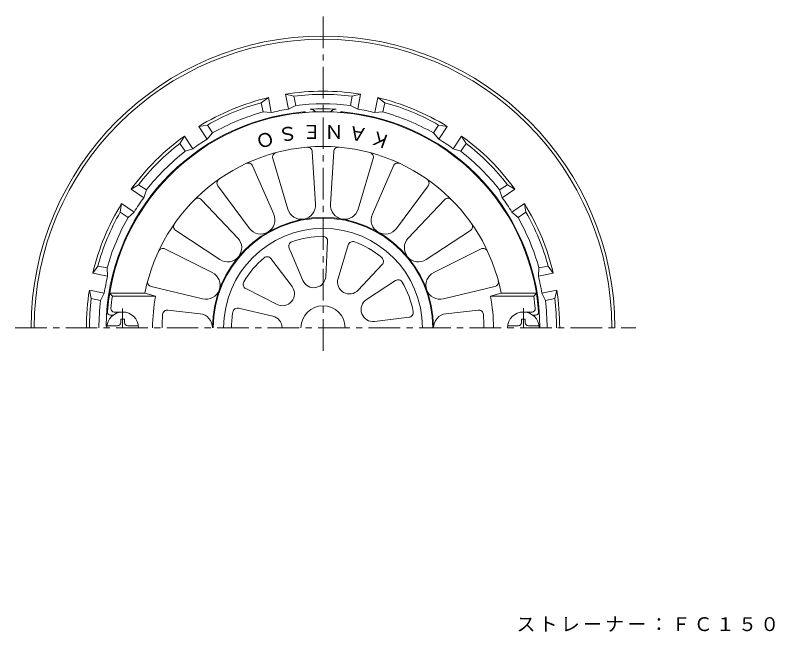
# Model space of a CAD drawing. Units: millimetres, scale not verified. Extents: x -195 to 146, y -235 to 261.
# Drawn here: x -119.7 to 121, y 65.6 to 261.1 of the extents above; entities that cross this region are included whole.
import ezdxf
from ezdxf.enums import TextEntityAlignment as Align

# ---------------------------------------------------------------- set-up
doc = ezdxf.new("R2010")
doc.units = ezdxf.units.MM
doc.header["$LTSCALE"] = 2
doc.linetypes.add('CHAIN1', pattern=[8, 5, -1, 1, -1])
for name, color, linetype, lineweight in [('0-0', 3, 'Continuous', 9), ('0-2', 6, 'Continuous', 5), ('0-5', 7, 'Continuous', 9), ('0-A', 4, 'Continuous', 9)]:
    doc.layers.add(name, color=color, linetype=linetype, lineweight=lineweight)
doc.styles.add('ＭＳ ゴシック', font='')
doc.styles.get('ＭＳ ゴシック').set_extended_font_data('MS Gothic')

msp = doc.modelspace()

# ---------------------------------------------------------------- linework, layer by layer
at = {"layer": '0-0', "linetype": 'CHAIN1'}
for p, q in [((-22.199, 154.69), (-22.199, 261.107)), ((-119.745, 161.993), (76.878, 161.993))]:
    msp.add_line(p, q, dxfattribs=at)
at = {"layer": '0-0'}
for p, q in [((-31.45, 235.413), (-34.124, 236.039)), ((-12.948, 235.413), (-10.274, 236.039)), ((-11.213, 231.318), (-10.274, 236.039)), ((-41.749, 233.364), (-39.518, 234.966)), ((-38.579, 230.245), (-39.518, 234.966)), ((-30.864, 232.463), (-31.45, 235.413)), ((-13.535, 232.463), (-12.948, 235.413)), ((-2.65, 233.364), (-4.88, 234.966)), ((-41.162, 230.414), (-41.749, 233.364)), ((-13.535, 232.463), (-11.213, 231.318)), ((-3.237, 230.414), (-2.65, 233.364)), ((-41.162, 230.414), (-38.579, 230.245)), ((-58.843, 226.284), (-61.552, 225.839)), ((-57.171, 223.783), (-58.843, 226.284)), ((12.773, 223.783), (14.444, 226.284)), ((14.444, 226.284), (17.154, 225.839)), ((14.48, 221.837), (17.154, 225.839)), ((-67.573, 220.45), (-66.126, 222.784)), ((-63.451, 218.781), (-66.126, 222.784)), ((12.773, 223.783), (14.48, 221.837)), ((23.175, 220.45), (21.727, 222.784)), ((-65.902, 217.949), (-67.573, 220.45)), ((21.503, 217.949), (23.175, 220.45)), ((-65.902, 217.949), (-63.451, 218.781)), ((-80.656, 207.367), (-82.99, 205.92)), ((-78.155, 205.696), (-80.656, 207.367)), ((33.757, 205.696), (36.258, 207.367)), ((36.258, 207.367), (38.591, 205.92)), ((33.757, 205.696), (34.589, 203.245)), ((34.589, 203.245), (38.591, 205.92)), ((-86.49, 198.637), (-86.045, 201.347)), ((-82.043, 198.672), (-86.045, 201.347)), ((42.091, 198.637), (41.647, 201.347)), ((-83.989, 196.966), (-86.49, 198.637)), ((-83.989, 196.966), (-82.043, 198.672)), ((39.59, 196.966), (42.091, 198.637)), ((-93.57, 181.543), (-95.172, 179.312)), ((-90.62, 180.956), (-93.57, 181.543)), ((46.222, 180.956), (46.053, 178.373)), ((46.222, 180.956), (49.172, 181.543)), ((49.172, 181.543), (50.774, 179.312)), ((46.053, 178.373), (50.774, 179.312)), ((-95.619, 171.245), (-96.245, 173.918)), ((-91.524, 172.979), (-96.245, 173.918)), ((-92.669, 170.658), (-95.619, 171.245)), ((-92.669, 170.658), (-91.524, 172.979))]:
    msp.add_line(p, q, dxfattribs=at)
for points in [[(-30.864, 232.463), (-33.185, 231.318), (-34.124, 236.039)], [(-3.237, 230.414), (-5.819, 230.245), (-4.88, 234.966)], [(-57.171, 223.783), (-58.878, 221.837), (-61.552, 225.839)], [(21.503, 217.949), (19.053, 218.781), (21.727, 222.784)], [(-78.155, 205.696), (-78.987, 203.245), (-82.99, 205.92)], [(39.59, 196.966), (37.644, 198.672), (41.647, 201.347)], [(-90.62, 180.956), (-90.451, 178.373), (-95.172, 179.312)], [(48.27, 170.658), (47.125, 172.979), (51.847, 173.918)], [(48.27, 170.658), (51.22, 171.245), (51.847, 173.918)]]:
    msp.add_lwpolyline(points, dxfattribs=at)
for centre, radius, start, end in [((-22.199, 161.993), 92.5, 0.00015, 180), ((-22.199, 161.993), 91.5, 0.00015, 180), ((-22.199, 161.993), 75, 80.8513, 99.14867), ((-22.199, 161.993), 74, 82.8183, 97.18169), ((-22.199, 161.993), 75, 103.3513, 121.64867), ((-22.199, 161.993), 75, 58.3513, 76.64867), ((-22.199, 161.993), 74, 105.3183, 119.68169), ((-22.199, 161.993), 70.19, 99.00459, 101.24998), ((-22.199, 161.993), 71, 82.99051, 97.00945), ((-22.199, 161.993), 69.404, 86.59785, 93.40215), ((-26.199, 229.278), 2, 35.92958, 93.4021), ((-18.199, 229.278), 2, 86.5979, 144.07042), ((-22.199, 161.993), 70.19, 78.75, 80.99538), ((-22.199, 161.993), 74, 60.3183, 74.68169), ((-22.199, 161.993), 68.728, 95.15883, 179.58829), ((-22.199, 161.993), 71, 105.49051, 119.50945), ((-22.199, 161.993), 70.19, 101.25, 103.49538), ((-28.199, 228.452), 2, 67.10454, 95.15898), ((-16.199, 228.452), 2, 84.84102, 112.89177), ((-22.199, 161.993), 68.728, 0, 84.84117), ((-22.199, 161.993), 70.19, 76.50459, 78.74998), ((-22.199, 161.993), 71, 60.49051, 74.50945), ((-22.199, 161.993), 75, 125.8513, 144.14867), ((-22.199, 161.993), 70.19, 121.50459, 123.74998), ((-22.199, 161.993), 70.19, 56.25, 58.49538), ((-22.199, 161.993), 75, 35.8513, 54.14867), ((-22.199, 161.993), 74, 127.8183, 142.18169), ((-22.199, 161.993), 70.19, 123.75, 125.99538), ((-22.199, 161.993), 70.19, 54.00459, 56.24998), ((-22.199, 161.993), 74, 37.8183, 52.18169), ((-22.199, 161.993), 71, 127.99051, 142.00945), ((-22.199, 161.993), 71, 37.99051, 52.00945), ((-22.199, 161.993), 70.19, 144.00459, 146.24998), ((-22.199, 161.993), 70.19, 33.75, 35.99538), ((-22.199, 161.993), 75, 148.3513, 166.64867), ((-22.199, 161.993), 70.19, 146.25, 148.49538), ((-22.199, 161.993), 70.19, 31.50459, 33.74998), ((-22.199, 161.993), 75, 13.3513, 31.64867), ((-22.199, 161.993), 74, 150.3183, 164.68169), ((-22.199, 161.993), 74, 15.3183, 29.68169), ((-22.199, 161.993), 71, 150.49051, 164.50945), ((-22.199, 161.993), 34.775, 0, 180), ((-22.199, 161.993), 71, 15.49051, 29.50945), ((-22.199, 161.993), 31.49, 360, 180), ((-22.199, 161.993), 70.19, 166.50459, 168.74998), ((-22.199, 161.993), 70.19, 11.25, 13.49538), ((-22.199, 161.993), 75, 170.8513, 180), ((-22.199, 161.993), 70.19, 168.75, 170.99538), ((-22.199, 161.993), 70.19, 9.00459, 11.24998), ((-22.199, 161.993), 75, 0, 9.14867), ((-22.199, 161.993), 74, 172.8183, 180), ((-22.199, 161.993), 74, 0, 7.18169), ((-22.199, 161.993), 71, 172.99051, 180), ((-22.199, 161.993), 71, 0, 7.00945)]:
    msp.add_arc(centre, radius, start, end, dxfattribs=at)
at = {"layer": '0-2'}
for p, q in [((-25.607, 217.869), (-24.587, 201.142)), ((-18.792, 217.869), (-19.812, 201.142)), ((-38.108, 215.665), (-33.345, 199.597)), ((-6.29, 215.665), (-11.053, 199.597)), ((-44.512, 213.334), (-37.832, 197.964)), ((0.114, 213.334), (-6.566, 197.964)), ((-55.505, 206.987), (-45.535, 193.517)), ((11.107, 206.987), (1.136, 193.517)), ((-60.726, 202.607), (-49.192, 190.448)), ((16.328, 202.607), (4.794, 190.448)), ((-68.886, 192.882), (-54.909, 183.635)), ((24.487, 192.882), (10.511, 183.635)), ((-20.729, 189.413), (-21.325, 178.295)), ((-14.202, 188.262), (-17.445, 177.611)), ((-72.293, 186.98), (-57.296, 179.5)), ((-32.958, 187.257), (-32.578, 186.365)), ((-32.556, 186.311), (-28.596, 177.013)), ((27.895, 186.98), (12.898, 179.5)), ((-38.698, 183.943), (-32.009, 175.043)), ((-3.448, 182.053), (-11.051, 173.92)), ((-8.401, 170.977), (0.812, 176.976)), ((-76.635, 175.052), (-60.338, 171.143)), ((-36.754, 169.388), (-46.68, 174.43)), ((32.236, 175.052), (15.94, 171.143)), ((-89.81, 172.993), (-78.637, 172.993)), ((-78.637, 172.993), (-75.265, 171.993)), ((34.239, 172.993), (30.867, 171.993)), ((45.412, 172.993), (34.239, 172.993)), ((-88.428, 166.993), (-85.699, 166.993)), ((-71.357, 167.603), (-61.168, 166.44)), ((-48.947, 168.202), (-38.102, 165.685)), ((26.959, 167.603), (16.769, 166.44)), ((44.03, 166.993), (41.301, 166.993)), ((-89.514, 165.993), (-88.699, 165.993)), ((-5.855, 163.98), (5.059, 165.307)), ((45.115, 165.993), (44.301, 165.993))]:
    msp.add_line(p, q, dxfattribs=at)
for points in [[(-89.81, 172.993), (-88.954, 171.993), (-75.265, 171.993)], [(45.412, 172.993), (44.556, 171.993), (30.867, 171.993)]]:
    msp.add_lwpolyline(points, dxfattribs=at)
for centre, radius, start, end in [((-22.199, 161.993), 68.5, 4.24802, 175.75198), ((-22.199, 161.993), 57.5, 11.02892, 168.97108), ((-27.104, 217.778), 1.5, 3.48965, 95.02446), ((-17.294, 217.778), 1.5, 84.97533, 176.51019), ((-36.67, 216.091), 1.5, 104.97533, 196.51019), ((-7.729, 216.091), 1.5, 343.48965, 75.02446), ((-45.888, 212.736), 1.5, 23.48965, 115.02446), ((1.489, 212.736), 1.5, 64.97533, 156.51019), ((-54.3, 207.88), 1.5, 124.97533, 216.51019), ((9.901, 207.88), 1.5, 323.48965, 55.02446), ((-61.814, 201.574), 1.5, 43.48965, 135.02446), ((17.416, 201.574), 1.5, 44.97533, 136.51019), ((-29.054, 200.869), 4.476, 196.51024, 3.48967), ((-15.344, 200.869), 4.476, 176.51024, 343.48967), ((-41.937, 196.18), 4.476, 216.51024, 23.48967), ((-2.461, 196.18), 4.476, 156.51024, 323.48967), ((-68.058, 194.133), 1.5, 144.97533, 236.51019), ((-22.199, 161.993), 35, 0, 180), ((23.66, 194.133), 1.5, 303.48965, 35.02446), ((-52.439, 187.368), 4.476, 236.51024, 43.48967), ((-22.199, 161.993), 29, 90.05869, 109.94133), ((-22.227, 189.493), 1.5, 356.9317, 90.05885), ((8.041, 187.368), 4.476, 136.51024, 303.48967), ((-31.578, 187.845), 1.5, 109.94127, 203.06833), ((-12.767, 187.825), 1.5, 69.94127, 163.06833), ((-22.199, 161.993), 29, 50.05869, 69.94133), ((-72.963, 185.638), 1.5, 63.48965, 155.02446), ((28.564, 185.638), 1.5, 24.97533, 116.51019), ((-22.199, 161.993), 29, 130.05869, 149.94133), ((-39.897, 183.041), 1.5, 36.9317, 130.05885), ((-4.544, 183.078), 1.5, 316.9317, 50.05885), ((-59.294, 175.495), 4.476, 256.51024, 63.48967), ((-25.109, 178.498), 3.789, 203.06813, 356.9319), ((14.896, 175.495), 4.476, 116.51024, 283.48967), ((-76.285, 176.51), 1.5, 164.97533, 256.51019), ((-46.001, 175.768), 1.5, 149.94127, 243.06833), ((-13.819, 176.508), 3.789, 163.06813, 316.9319), ((1.631, 175.719), 1.5, 29.94127, 123.06833), ((-22.199, 161.993), 29, 10.05869, 29.94133), ((31.886, 176.51), 1.5, 283.48965, 15.02446), ((-35.038, 172.766), 3.789, 243.06813, 36.9319), ((-22.199, 161.993), 67.5, 171.48038, 174.82341), ((-22.199, 161.993), 54, 169.32808, 180), ((-6.316, 167.774), 3.822, 123.06822, 276.93195), ((-22.199, 161.993), 54, 0, 10.67192), ((-22.199, 161.993), 67.5, 5.17659, 8.51962), ((-22.199, 161.993), 7, 0, 180), ((-89.514, 166.993), 1, 175.75238, 270), ((-88.428, 167.993), 1, 174.8239, 270), ((-22.199, 161.993), 51, 175.22623, 180), ((-71.527, 166.113), 1.5, 83.48953, 175.22643), ((-61.675, 161.993), 4.476, 0, 83.48967), ((-22.199, 161.993), 29, 170.05869, 180), ((-49.286, 166.741), 1.5, 76.9317, 170.05885), ((4.878, 166.796), 1.5, 276.9317, 10.05885), ((17.277, 161.993), 4.476, 96.51024, 180), ((27.129, 166.113), 1.5, 4.77357, 96.51047), ((-22.199, 161.993), 51, 0, 4.77377), ((44.03, 167.993), 1, 270, 5.1761), ((45.115, 166.993), 1, 270, 4.24762), ((-38.959, 161.993), 3.789, 0, 76.9319)]:
    msp.add_arc(centre, radius, start, end, dxfattribs=at)
at = {"layer": '0-A', "linetype": 'CHAIN1'}
for p, q in [((-85.699, 161.993), (-85.699, 168.063)), ((41.301, 161.993), (41.301, 168.172))]:
    msp.add_line(p, q, dxfattribs=at)
at = {"layer": '0-A'}
for p, q in [((-86.299, 164.743), (-85.099, 164.743)), ((-86.299, 163.593), (-86.299, 164.743)), ((-85.099, 163.593), (-85.099, 164.743)), ((40.701, 163.593), (40.701, 164.743)), ((41.901, 164.743), (40.701, 164.743)), ((41.901, 163.593), (41.901, 164.743)), ((-90.663, 162.593), (-87.299, 162.593)), ((-84.099, 162.593), (-80.735, 162.593)), ((39.701, 162.593), (36.337, 162.593)), ((46.265, 162.593), (42.901, 162.593))]:
    msp.add_line(p, q, dxfattribs=at)
for centre, radius, start, end in [((-85.699, 161.993), 5, 0, 180), ((41.301, 161.993), 5, 0, 180), ((-87.299, 163.593), 1, 270, 0), ((-84.099, 163.593), 1, 180, 270), ((39.701, 163.593), 1, 270, 0), ((42.901, 163.593), 1, 180, 270)]:
    msp.add_arc(centre, radius, start, end, dxfattribs=at)

# ---------------------------------------------------------------- texts
at = {"layer": '0-2', "color": 7, "style": 'ＭＳ ゴシック'}
for s, rotation, p in [('Ｅ', 180, (-22.699, 227.622)), ('Ｎ', 180, (-15.699, 227.622)), ('Ｏ', 200, (-38.93, 225.882)), ('Ｓ', 190, (-30.94, 227.473)), ('Ａ', 170, (-7.715, 226.425)), ('Ｋ', 159.999, (-0.018, 223.825))]:
    msp.add_text(s, height=4.399, rotation=rotation, dxfattribs=at).set_placement(p, align=Align.BOTTOM_LEFT)
at = {"layer": '0-5', "insert": (39.114, 65.594), "char_height": 4.399, "attachment_point": 7, "style": 'ＭＳ ゴシック'}
msp.add_mtext('\\T1.17;ストレーナー：ＦＣ１５０', dxfattribs=at)

doc.saveas('drawing.dxf')
